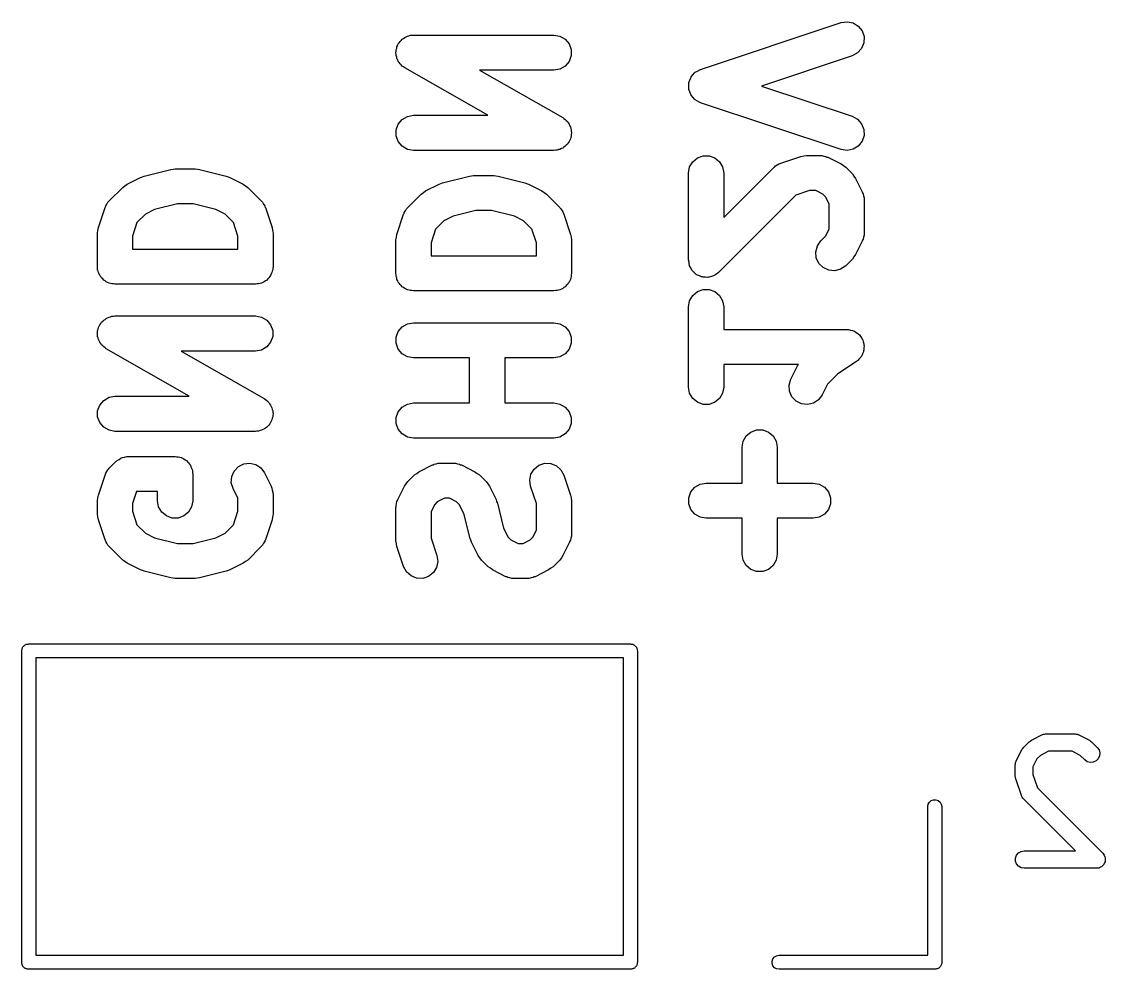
# Model space of a CAD drawing. Extents: x 70 to 226, y -104 to -44.
# Drawn here: x 185.91 to 195.17, y -102.66 to -94.56 of the extents above; entities that cross this region are included whole.
import ezdxf

# ---------------------------------------------------------------- set-up
doc = ezdxf.new("R2010")
doc.units = 0
doc.header["$MEASUREMENT"] = 0
doc.layers.add('BLACK', color=7, linetype='CONTINUOUS')

msp = doc.modelspace()

# ---------------------------------------------------------------- linework, layer by layer
at = {"layer": 'Black'}
for p, q in [((191.71, -94.972), (192.91, -94.572)), ((192.91, -94.572), (192.961, -94.5643)), ((192.961, -94.5643), (193.012, -94.5748)), ((193.012, -94.5748), (193.057, -94.6021)), ((193.057, -94.6021), (193.089, -94.6429)), ((189.172, -94.7073), (189.182, -94.699)), ((189.182, -94.699), (189.194, -94.6943)), ((189.194, -94.6943), (189.206, -94.6876)), ((189.206, -94.6876), (189.218, -94.6854)), ((189.218, -94.6854), (189.23, -94.681)), ((189.23, -94.681), (189.244, -94.6809)), ((189.244, -94.6809), (189.257, -94.6786)), ((189.257, -94.6786), (190.457, -94.6786)), ((190.457, -94.6786), (190.508, -94.6876)), ((190.508, -94.6876), (190.554, -94.7137)), ((193.089, -94.6429), (193.106, -94.6923)), ((193.106, -94.6923), (193.104, -94.7444)), ((189.109, -94.8025), (189.114, -94.7905)), ((189.114, -94.7905), (189.116, -94.7779)), ((189.116, -94.7779), (189.123, -94.7662)), ((189.123, -94.7662), (189.127, -94.7536)), ((189.127, -94.7536), (189.135, -94.7438)), ((189.135, -94.7438), (189.142, -94.7327)), ((189.142, -94.7327), (189.152, -94.724)), ((189.152, -94.724), (189.161, -94.7137)), ((189.161, -94.7137), (189.172, -94.7073)), ((190.554, -94.7137), (190.587, -94.7536)), ((190.587, -94.7536), (190.605, -94.8025)), ((193.104, -94.7444), (193.085, -94.7928)), ((189.107, -94.8292), (189.109, -94.816)), ((189.109, -94.8418), (189.107, -94.8292)), ((189.109, -94.816), (189.109, -94.8025)), ((189.109, -94.8546), (189.109, -94.8418)), ((189.114, -94.8673), (189.109, -94.8546)), ((189.116, -94.8805), (189.114, -94.8673)), ((189.123, -94.8915), (189.116, -94.8805)), ((190.605, -94.8546), (190.587, -94.9036)), ((190.605, -94.8025), (190.605, -94.8546)), ((193.005, -94.8566), (192.231, -95.1143)), ((193.05, -94.8318), (193.005, -94.8566)), ((193.085, -94.7928), (193.05, -94.8318)), ((189.127, -94.9036), (189.123, -94.8915)), ((189.136, -94.9139), (189.127, -94.9036)), ((189.143, -94.9255), (189.136, -94.9139)), ((189.153, -94.9337), (189.143, -94.9255)), ((189.161, -94.9435), (189.153, -94.9337)), ((189.172, -94.9502), (189.161, -94.9435)), ((189.183, -94.9588), (189.172, -94.9502)), ((189.892, -95.3643), (189.183, -94.9588)), ((190.508, -94.9695), (190.457, -94.9786)), ((190.554, -94.9435), (190.508, -94.9695)), ((190.587, -94.9036), (190.554, -94.9435)), ((191.683, -94.9863), (191.702, -94.9748)), ((191.702, -94.9748), (191.706, -94.974)), ((191.706, -94.974), (191.71, -94.972)), ((190.457, -94.9786), (189.822, -94.9786)), ((189.822, -94.9786), (190.532, -95.3841)), ((191.61, -95.0842), (191.618, -95.0637)), ((191.618, -95.0637), (191.625, -95.0429)), ((191.625, -95.0429), (191.628, -95.0396)), ((191.628, -95.0396), (191.629, -95.0358)), ((191.629, -95.0358), (191.644, -95.0193)), ((191.644, -95.0193), (191.658, -95.0021)), ((191.658, -95.0021), (191.661, -94.9999)), ((191.661, -94.9999), (191.664, -94.9968)), ((191.664, -94.9968), (191.683, -94.9863)), ((191.609, -95.0923), (191.61, -95.0884)), ((191.609, -95.1143), (191.609, -95.0923)), ((191.609, -95.1363), (191.609, -95.1143)), ((191.61, -95.1402), (191.609, -95.1363)), ((191.61, -95.0884), (191.61, -95.0842)), ((191.61, -95.1444), (191.61, -95.1402)), ((191.618, -95.1648), (191.61, -95.1444)), ((192.231, -95.1143), (193.005, -95.372)), ((191.625, -95.1857), (191.618, -95.1648)), ((191.628, -95.189), (191.625, -95.1857)), ((191.629, -95.1928), (191.628, -95.189)), ((191.644, -95.2093), (191.629, -95.1928)), ((191.658, -95.2265), (191.644, -95.2093)), ((191.661, -95.2287), (191.658, -95.2265)), ((191.664, -95.2318), (191.661, -95.2287)), ((191.683, -95.2423), (191.664, -95.2318)), ((191.702, -95.2538), (191.683, -95.2423)), ((191.706, -95.2546), (191.702, -95.2538)), ((191.71, -95.2566), (191.706, -95.2546)), ((192.91, -95.6566), (191.71, -95.2566)), ((189.109, -95.4882), (189.127, -95.4393)), ((189.127, -95.4393), (189.161, -95.3994)), ((189.161, -95.3994), (189.206, -95.3733)), ((189.206, -95.3733), (189.257, -95.3643)), ((189.257, -95.3643), (189.892, -95.3643)), ((190.532, -95.3841), (190.542, -95.3927)), ((190.542, -95.3927), (190.554, -95.3994)), ((190.554, -95.3994), (190.562, -95.4092)), ((190.562, -95.4092), (190.572, -95.4174)), ((190.572, -95.4174), (190.578, -95.429)), ((190.578, -95.429), (190.587, -95.4393)), ((190.587, -95.4393), (190.591, -95.4513)), ((193.005, -95.372), (193.05, -95.3968)), ((193.05, -95.3968), (193.085, -95.4358)), ((193.085, -95.4358), (193.104, -95.4842)), ((189.109, -95.5403), (189.109, -95.4882)), ((190.591, -95.4513), (190.598, -95.4624)), ((190.598, -95.4624), (190.6, -95.4756)), ((190.6, -95.4756), (190.605, -95.4882)), ((190.605, -95.4882), (190.605, -95.501)), ((190.605, -95.501), (190.607, -95.5136)), ((190.607, -95.5136), (190.605, -95.5269)), ((190.605, -95.5269), (190.605, -95.5403)), ((193.104, -95.4842), (193.106, -95.5363)), ((189.127, -95.5893), (189.109, -95.5403)), ((189.161, -95.6292), (189.127, -95.5893)), ((190.562, -95.6189), (190.554, -95.6292)), ((190.572, -95.6102), (190.562, -95.6189)), ((190.579, -95.5991), (190.572, -95.6102)), ((190.587, -95.5893), (190.579, -95.5991)), ((190.592, -95.5766), (190.587, -95.5893)), ((190.598, -95.565), (190.592, -95.5766)), ((190.6, -95.5524), (190.598, -95.565)), ((190.605, -95.5403), (190.6, -95.5524)), ((193.089, -95.5857), (193.057, -95.6265)), ((193.106, -95.5363), (193.089, -95.5857)), ((189.206, -95.6552), (189.161, -95.6292)), ((189.257, -95.6643), (189.206, -95.6552)), ((190.457, -95.6643), (189.257, -95.6643)), ((190.47, -95.6619), (190.457, -95.6643)), ((190.484, -95.6619), (190.47, -95.6619)), ((190.496, -95.6575), (190.484, -95.6619)), ((190.508, -95.6552), (190.496, -95.6575)), ((190.52, -95.6485), (190.508, -95.6552)), ((190.533, -95.6439), (190.52, -95.6485)), ((190.542, -95.6356), (190.533, -95.6439)), ((190.554, -95.6292), (190.542, -95.6356)), ((191.682, -95.7272), (191.731, -95.7094)), ((191.731, -95.7094), (191.783, -95.7094)), ((191.783, -95.7094), (191.832, -95.7272)), ((192.395, -95.772), (192.567, -95.7148)), ((192.567, -95.7148), (192.591, -95.7113)), ((192.591, -95.7113), (192.614, -95.7071)), ((192.614, -95.7071), (192.729, -95.7071)), ((192.729, -95.7071), (192.737, -95.7086)), ((192.737, -95.7086), (192.746, -95.7081)), ((192.746, -95.7081), (192.763, -95.7131)), ((192.763, -95.7131), (192.78, -95.7162)), ((192.78, -95.7162), (192.787, -95.7205)), ((192.961, -95.6642), (192.91, -95.6566)), ((193.012, -95.6538), (192.961, -95.6642)), ((193.057, -95.6265), (193.012, -95.6538)), ((191.607, -95.8571), (191.616, -95.8058)), ((191.616, -95.8058), (191.642, -95.7607)), ((191.642, -95.7607), (191.682, -95.7272)), ((191.832, -95.7272), (191.872, -95.7607)), ((191.872, -95.7607), (191.898, -95.8058)), ((191.898, -95.8058), (191.907, -95.8571)), ((191.907, -96.2379), (192.337, -95.8082)), ((192.337, -95.8082), (192.344, -95.8033)), ((192.344, -95.8033), (192.35, -95.7968)), ((192.35, -95.7968), (192.365, -95.7884)), ((192.365, -95.7884), (192.379, -95.7783)), ((192.379, -95.7783), (192.388, -95.7761)), ((192.388, -95.7761), (192.395, -95.772)), ((192.787, -95.7205), (192.796, -95.723)), ((192.796, -95.723), (192.91, -95.7801)), ((192.91, -95.7801), (192.929, -95.7944)), ((192.929, -95.7944), (192.949, -95.8082)), ((192.949, -95.8082), (193.006, -95.8654)), ((186.811, -95.9515), (186.926, -95.8944)), ((186.926, -95.8944), (186.941, -95.8897)), ((186.941, -95.8897), (186.956, -95.883)), ((186.956, -95.883), (187.185, -95.8259)), ((187.185, -95.8259), (187.203, -95.8246)), ((187.203, -95.8246), (187.221, -95.8214)), ((187.221, -95.8214), (187.393, -95.8214)), ((187.393, -95.8214), (187.411, -95.8246)), ((187.411, -95.8246), (187.429, -95.8259)), ((187.429, -95.8259), (187.658, -95.883)), ((187.658, -95.883), (187.673, -95.8897)), ((187.673, -95.8897), (187.689, -95.8944)), ((187.689, -95.8944), (187.803, -95.9515)), ((189.506, -95.9402), (189.735, -95.883)), ((189.735, -95.883), (189.753, -95.8818)), ((189.753, -95.8818), (189.771, -95.8786)), ((189.771, -95.8786), (189.943, -95.8786)), ((189.943, -95.8786), (189.961, -95.8818)), ((189.961, -95.8818), (189.979, -95.883)), ((189.979, -95.883), (190.208, -95.9402)), ((191.607, -96.6), (191.607, -95.8571)), ((191.907, -95.8571), (191.907, -96.2379)), ((193.006, -95.8654), (193.02, -95.885)), ((193.02, -95.885), (193.034, -95.9043)), ((186.658, -96.0939), (186.773, -95.9796)), ((186.773, -95.9796), (186.792, -95.9659)), ((186.792, -95.9659), (186.811, -95.9515)), ((187.803, -95.9515), (187.822, -95.9659)), ((187.822, -95.9659), (187.842, -95.9796)), ((187.842, -95.9796), (187.956, -96.0939)), ((189.361, -96.0087), (189.476, -95.9515)), ((189.476, -95.9515), (189.491, -95.9469)), ((189.491, -95.9469), (189.506, -95.9402)), ((190.208, -95.9402), (190.223, -95.9469)), ((190.223, -95.9469), (190.239, -95.9515)), ((190.239, -95.9515), (190.353, -96.0087)), ((193.034, -95.9043), (193.091, -96.0186)), ((189.208, -96.1511), (189.323, -96.0368)), ((189.323, -96.0368), (189.342, -96.023)), ((189.342, -96.023), (189.361, -96.0087)), ((190.353, -96.0087), (190.372, -96.023)), ((190.372, -96.023), (190.392, -96.0368)), ((190.392, -96.0368), (190.506, -96.1511)), ((192.524, -96.0454), (191.863, -96.7061)), ((192.639, -96.0071), (192.524, -96.0454)), ((192.693, -96.0071), (192.639, -96.0071)), ((192.754, -96.0376), (192.693, -96.0071)), ((192.777, -96.0603), (192.754, -96.0376)), ((192.807, -96.1211), (192.777, -96.0603)), ((193.091, -96.0186), (193.094, -96.0269)), ((193.094, -96.0269), (193.098, -96.0344)), ((193.098, -96.0344), (193.101, -96.0517)), ((193.101, -96.0517), (193.106, -96.0686)), ((193.106, -96.0686), (193.106, -96.0772)), ((193.106, -96.0772), (193.107, -96.0857)), ((193.107, -96.0857), (193.107, -96.3714)), ((186.565, -96.324), (186.622, -96.1526)), ((186.622, -96.1526), (186.626, -96.145)), ((186.626, -96.145), (186.628, -96.1366)), ((186.628, -96.1366), (186.638, -96.1222)), ((186.638, -96.1222), (186.647, -96.1068)), ((186.647, -96.1068), (186.653, -96.101)), ((186.653, -96.101), (186.658, -96.0939)), ((187.045, -96.1701), (186.967, -96.209)), ((187.24, -96.1214), (187.045, -96.1701)), ((187.374, -96.1214), (187.24, -96.1214)), ((187.569, -96.1701), (187.374, -96.1214)), ((187.647, -96.209), (187.569, -96.1701)), ((187.956, -96.0939), (187.961, -96.101)), ((187.961, -96.101), (187.967, -96.1068)), ((187.967, -96.1068), (187.976, -96.1222)), ((187.976, -96.1222), (187.986, -96.1366)), ((187.986, -96.1366), (187.988, -96.145)), ((187.988, -96.145), (187.992, -96.1526)), ((187.992, -96.1526), (188.049, -96.324)), ((189.178, -96.1938), (189.188, -96.1794)), ((189.188, -96.1794), (189.197, -96.1639)), ((189.197, -96.1639), (189.203, -96.1582)), ((189.203, -96.1582), (189.208, -96.1511)), ((189.79, -96.1786), (189.595, -96.2272)), ((189.924, -96.1786), (189.79, -96.1786)), ((190.119, -96.2272), (189.924, -96.1786)), ((190.506, -96.1511), (190.511, -96.1582)), ((190.511, -96.1582), (190.517, -96.1639)), ((190.517, -96.1639), (190.526, -96.1794)), ((190.526, -96.1794), (190.536, -96.1937)), ((192.807, -96.336), (192.807, -96.1211)), ((186.967, -96.209), (186.895, -96.281)), ((187.719, -96.281), (187.647, -96.209)), ((189.115, -96.3811), (189.172, -96.2097)), ((189.172, -96.2097), (189.176, -96.2021)), ((189.176, -96.2021), (189.178, -96.1938)), ((189.517, -96.2661), (189.445, -96.3382)), ((189.595, -96.2272), (189.517, -96.2661)), ((190.197, -96.2661), (190.119, -96.2272)), ((190.269, -96.3382), (190.197, -96.2661)), ((190.536, -96.1937), (190.538, -96.2021)), ((190.538, -96.2021), (190.542, -96.2097)), ((190.542, -96.2097), (190.599, -96.3811)), ((186.557, -96.3714), (186.561, -96.3478)), ((186.561, -96.3478), (186.565, -96.324)), ((186.895, -96.281), (186.857, -96.3958)), ((187.757, -96.3958), (187.719, -96.281)), ((188.049, -96.324), (188.053, -96.3478)), ((188.053, -96.3478), (188.057, -96.3714)), ((189.445, -96.3382), (189.407, -96.4529)), ((190.307, -96.4529), (190.269, -96.3382)), ((192.777, -96.3969), (192.807, -96.336)), ((186.557, -96.6571), (186.557, -96.3714)), ((186.857, -96.3958), (186.857, -96.5071)), ((187.757, -96.5071), (187.757, -96.3958)), ((188.057, -96.3714), (188.057, -96.6571)), ((189.107, -96.4286), (189.111, -96.4049)), ((189.107, -96.7143), (189.107, -96.4286)), ((189.111, -96.4049), (189.115, -96.3811)), ((189.407, -96.4529), (189.407, -96.5643)), ((190.307, -96.5643), (190.307, -96.4529)), ((190.599, -96.3811), (190.603, -96.4049)), ((190.603, -96.4049), (190.607, -96.4286)), ((190.607, -96.4286), (190.607, -96.7143)), ((192.707, -96.4795), (192.737, -96.4368)), ((192.737, -96.4368), (192.777, -96.3969)), ((193.091, -96.4385), (193.034, -96.5528)), ((193.094, -96.4302), (193.091, -96.4385)), ((193.098, -96.4227), (193.094, -96.4302)), ((193.101, -96.4054), (193.098, -96.4227)), ((193.106, -96.3886), (193.101, -96.4054)), ((193.107, -96.3714), (193.106, -96.3799)), ((193.106, -96.3799), (193.106, -96.3886)), ((186.857, -96.5071), (187.757, -96.5071)), ((192.693, -96.5298), (192.707, -96.4795)), ((192.698, -96.5817), (192.693, -96.5298)), ((189.407, -96.5643), (190.307, -96.5643)), ((191.611, -96.6193), (191.607, -96.6)), ((191.612, -96.6388), (191.611, -96.6193)), ((191.615, -96.6448), (191.612, -96.6388)), ((192.72, -96.6289), (192.698, -96.5817)), ((192.757, -96.6657), (192.72, -96.6289)), ((193.006, -96.5918), (192.949, -96.6489)), ((193.02, -96.5721), (193.006, -96.5918)), ((193.034, -96.5528), (193.02, -96.5721)), ((186.559, -96.6701), (186.557, -96.6571)), ((186.559, -96.6832), (186.559, -96.6701)), ((186.564, -96.6955), (186.559, -96.6832)), ((186.566, -96.7084), (186.564, -96.6955)), ((186.573, -96.7198), (186.566, -96.7084)), ((186.577, -96.7321), (186.573, -96.7198)), ((186.586, -96.7422), (186.577, -96.7321)), ((188.037, -96.7321), (188.029, -96.7422)), ((188.042, -96.7198), (188.037, -96.7321)), ((188.048, -96.7084), (188.042, -96.7198)), ((188.05, -96.6955), (188.048, -96.7084)), ((188.055, -96.6832), (188.05, -96.6955)), ((188.057, -96.6571), (188.055, -96.6701)), ((188.055, -96.6701), (188.055, -96.6832)), ((189.109, -96.7272), (189.107, -96.7143)), ((189.109, -96.7403), (189.109, -96.7272)), ((190.607, -96.7143), (190.605, -96.7272)), ((190.605, -96.7272), (190.605, -96.7403)), ((191.616, -96.6513), (191.615, -96.6448)), ((191.626, -96.6683), (191.616, -96.6513)), ((191.634, -96.686), (191.626, -96.6683)), ((191.639, -96.6907), (191.634, -96.686)), ((191.642, -96.6964), (191.639, -96.6907)), ((191.657, -96.709), (191.642, -96.6964)), ((191.671, -96.7229), (191.657, -96.709)), ((191.677, -96.7257), (191.671, -96.7229)), ((191.682, -96.7299), (191.677, -96.7257)), ((191.701, -96.7366), (191.682, -96.7299)), ((191.826, -96.7322), (191.821, -96.7359)), ((191.832, -96.7299), (191.826, -96.7322)), ((191.847, -96.7173), (191.832, -96.7299)), ((191.863, -96.7061), (191.847, -96.7173)), ((192.804, -96.6877), (192.757, -96.6657)), ((192.856, -96.6923), (192.804, -96.6877)), ((192.906, -96.6788), (192.856, -96.6923)), ((192.949, -96.6489), (192.906, -96.6788)), ((186.592, -96.7536), (186.586, -96.7422)), ((186.602, -96.762), (186.592, -96.7536)), ((186.611, -96.772), (186.602, -96.762)), ((186.622, -96.7786), (186.611, -96.772)), ((186.632, -96.787), (186.622, -96.7786)), ((186.644, -96.7915), (186.632, -96.787)), ((186.656, -96.7981), (186.644, -96.7915)), ((186.669, -96.8004), (186.656, -96.7981)), ((186.681, -96.8049), (186.669, -96.8004)), ((186.694, -96.8049), (186.681, -96.8049)), ((186.707, -96.8071), (186.694, -96.8049)), ((187.907, -96.8071), (186.707, -96.8071)), ((187.92, -96.8049), (187.907, -96.8071)), ((187.933, -96.8049), (187.92, -96.8049)), ((187.946, -96.8004), (187.933, -96.8049)), ((187.958, -96.7981), (187.946, -96.8004)), ((187.97, -96.7915), (187.958, -96.7981)), ((187.982, -96.787), (187.97, -96.7915)), ((187.992, -96.7786), (187.982, -96.787)), ((188.004, -96.772), (187.992, -96.7786)), ((188.012, -96.762), (188.004, -96.772)), ((188.022, -96.7536), (188.012, -96.762)), ((188.029, -96.7422), (188.022, -96.7536)), ((189.114, -96.7527), (189.109, -96.7403)), ((189.116, -96.7656), (189.114, -96.7527)), ((189.123, -96.777), (189.116, -96.7656)), ((189.127, -96.7893), (189.123, -96.777)), ((189.136, -96.7993), (189.127, -96.7893)), ((189.142, -96.8107), (189.136, -96.7993)), ((189.152, -96.8191), (189.142, -96.8107)), ((189.161, -96.8292), (189.152, -96.8191)), ((190.562, -96.8191), (190.554, -96.8292)), ((190.572, -96.8107), (190.562, -96.8191)), ((190.579, -96.7993), (190.572, -96.8107)), ((190.587, -96.7893), (190.579, -96.7993)), ((190.592, -96.777), (190.587, -96.7893)), ((190.598, -96.7656), (190.592, -96.777)), ((190.6, -96.7527), (190.598, -96.7656)), ((190.605, -96.7403), (190.6, -96.7527)), ((191.718, -96.7449), (191.701, -96.7366)), ((191.725, -96.7455), (191.718, -96.7449)), ((191.731, -96.7477), (191.725, -96.7455)), ((191.751, -96.7477), (191.731, -96.7477)), ((191.77, -96.7494), (191.751, -96.7477)), ((191.777, -96.7477), (191.77, -96.7494)), ((191.783, -96.7477), (191.777, -96.7477)), ((191.802, -96.741), (191.783, -96.7477)), ((191.821, -96.7359), (191.802, -96.741)), ((189.172, -96.8358), (189.161, -96.8292)), ((189.182, -96.8442), (189.172, -96.8358)), ((189.194, -96.8487), (189.182, -96.8442)), ((189.206, -96.8552), (189.194, -96.8487)), ((189.219, -96.8575), (189.206, -96.8552)), ((189.231, -96.862), (189.219, -96.8575)), ((189.244, -96.862), (189.231, -96.862)), ((189.257, -96.8643), (189.244, -96.862)), ((190.457, -96.8643), (189.257, -96.8643)), ((190.47, -96.862), (190.457, -96.8643)), ((190.483, -96.862), (190.47, -96.862)), ((190.496, -96.8575), (190.483, -96.862)), ((190.508, -96.8552), (190.496, -96.8575)), ((190.52, -96.8487), (190.508, -96.8552)), ((190.532, -96.8442), (190.52, -96.8487)), ((190.542, -96.8358), (190.532, -96.8442)), ((190.554, -96.8292), (190.542, -96.8358)), ((191.616, -96.9487), (191.642, -96.9036)), ((191.642, -96.9036), (191.682, -96.8701)), ((191.682, -96.8701), (191.731, -96.8523)), ((191.731, -96.8523), (191.783, -96.8523)), ((191.783, -96.8523), (191.832, -96.8701)), ((191.832, -96.8701), (191.872, -96.9036)), ((191.872, -96.9036), (191.898, -96.9487)), ((191.607, -97), (191.616, -96.9487)), ((191.607, -97.6857), (191.607, -97)), ((191.898, -96.9487), (191.907, -97)), ((191.907, -97), (191.907, -97.1929)), ((186.622, -97.1073), (186.632, -97.099)), ((186.632, -97.099), (186.644, -97.0943)), ((186.644, -97.0943), (186.656, -97.0876)), ((186.656, -97.0876), (186.668, -97.0854)), ((186.668, -97.0854), (186.68, -97.081)), ((186.68, -97.081), (186.694, -97.0809)), ((186.694, -97.0809), (186.707, -97.0786)), ((186.707, -97.0786), (187.907, -97.0786)), ((187.907, -97.0786), (187.958, -97.0876)), ((187.958, -97.0876), (188.004, -97.1137)), ((186.559, -97.2025), (186.564, -97.1905)), ((186.564, -97.1905), (186.566, -97.1779)), ((186.566, -97.1779), (186.573, -97.1662)), ((186.573, -97.1662), (186.577, -97.1536)), ((186.577, -97.1536), (186.585, -97.1438)), ((186.585, -97.1438), (186.592, -97.1327)), ((186.592, -97.1327), (186.602, -97.124)), ((186.602, -97.124), (186.611, -97.1137)), ((186.611, -97.1137), (186.622, -97.1073)), ((188.004, -97.1137), (188.037, -97.1536)), ((188.037, -97.1536), (188.055, -97.2025)), ((189.127, -97.2107), (189.161, -97.1708)), ((189.161, -97.1708), (189.206, -97.1448)), ((189.206, -97.1448), (189.257, -97.1357)), ((189.257, -97.1357), (190.457, -97.1357)), ((190.457, -97.1357), (190.508, -97.1448)), ((190.508, -97.1448), (190.554, -97.1708)), ((190.554, -97.1708), (190.587, -97.2107)), ((191.907, -97.1929), (192.957, -97.1929)), ((192.957, -97.1929), (192.965, -97.1943)), ((192.965, -97.1943), (192.974, -97.1938)), ((192.974, -97.1938), (192.991, -97.1988)), ((186.557, -97.2292), (186.559, -97.216)), ((186.559, -97.2418), (186.557, -97.2292)), ((186.559, -97.216), (186.559, -97.2025)), ((186.559, -97.2546), (186.559, -97.2418)), ((186.564, -97.2673), (186.559, -97.2546)), ((186.566, -97.2805), (186.564, -97.2673)), ((186.573, -97.2916), (186.566, -97.2805)), ((188.055, -97.2546), (188.037, -97.3036)), ((188.055, -97.2025), (188.055, -97.2546)), ((189.109, -97.2597), (189.127, -97.2107)), ((189.109, -97.3118), (189.109, -97.2597)), ((190.587, -97.2107), (190.605, -97.2597)), ((190.605, -97.2597), (190.605, -97.3118)), ((192.991, -97.1988), (193.008, -97.2019)), ((193.008, -97.2019), (193.016, -97.2061)), ((193.016, -97.2061), (193.024, -97.2084)), ((193.024, -97.2084), (193.038, -97.219)), ((193.038, -97.219), (193.054, -97.2279)), ((193.054, -97.2279), (193.059, -97.2343)), ((193.059, -97.2343), (193.066, -97.2392)), ((193.066, -97.2392), (193.076, -97.2541)), ((193.076, -97.2541), (193.087, -97.2679)), ((193.087, -97.2679), (193.09, -97.2757)), ((193.09, -97.2757), (193.095, -97.2826)), ((193.095, -97.2826), (193.099, -97.3)), ((186.577, -97.3036), (186.573, -97.2916)), ((186.586, -97.3139), (186.577, -97.3036)), ((186.593, -97.3255), (186.586, -97.3139)), ((186.603, -97.3337), (186.593, -97.3255)), ((186.611, -97.3435), (186.603, -97.3337)), ((186.622, -97.3502), (186.611, -97.3435)), ((186.633, -97.3588), (186.622, -97.3502)), ((187.342, -97.7643), (186.633, -97.3588)), ((187.907, -97.3786), (187.272, -97.3786)), ((187.272, -97.3786), (187.982, -97.784)), ((187.958, -97.3695), (187.907, -97.3786)), ((188.004, -97.3435), (187.958, -97.3695)), ((188.037, -97.3036), (188.004, -97.3435)), ((189.127, -97.3607), (189.109, -97.3118)), ((189.161, -97.4006), (189.127, -97.3607)), ((190.587, -97.3607), (190.554, -97.4006)), ((190.605, -97.3118), (190.587, -97.3607)), ((193.099, -97.3), (193.105, -97.3168)), ((193.102, -97.3767), (193.101, -97.385)), ((193.105, -97.3689), (193.102, -97.3767)), ((193.105, -97.3168), (193.105, -97.3251)), ((193.105, -97.3251), (193.107, -97.3332)), ((193.107, -97.3332), (193.105, -97.351)), ((193.105, -97.351), (193.105, -97.3689)), ((189.206, -97.4267), (189.161, -97.4006)), ((189.257, -97.4357), (189.206, -97.4267)), ((189.736, -97.4357), (189.257, -97.4357)), ((189.736, -97.8214), (189.736, -97.4357)), ((190.457, -97.4357), (190.036, -97.4357)), ((190.036, -97.4357), (190.036, -97.8214)), ((190.508, -97.4267), (190.457, -97.4357)), ((190.554, -97.4006), (190.508, -97.4267)), ((193.04, -97.4677), (192.881, -97.5737)), ((193.046, -97.4619), (193.04, -97.4677)), ((193.054, -97.4578), (193.046, -97.4619)), ((193.065, -97.444), (193.054, -97.4578)), ((193.078, -97.4317), (193.065, -97.444)), ((193.082, -97.4242), (193.078, -97.4317)), ((193.087, -97.4179), (193.082, -97.4242)), ((193.093, -97.401), (193.087, -97.4179)), ((193.101, -97.385), (193.093, -97.401)), ((192.546, -97.4929), (191.907, -97.4929)), ((191.907, -97.4929), (191.907, -97.6857)), ((192.48, -97.6186), (192.537, -97.5043)), ((192.537, -97.5043), (192.546, -97.4929)), ((192.465, -97.6686), (192.48, -97.6186)), ((192.795, -97.6603), (192.748, -97.7528)), ((192.881, -97.5737), (192.795, -97.6603)), ((191.616, -97.737), (191.607, -97.6857)), ((191.642, -97.7821), (191.616, -97.737)), ((191.898, -97.737), (191.872, -97.7821)), ((191.907, -97.6857), (191.898, -97.737)), ((192.468, -97.7206), (192.465, -97.6686)), ((192.489, -97.7684), (192.468, -97.7206)), ((192.748, -97.7528), (192.717, -97.7946)), ((186.559, -97.8882), (186.577, -97.8393)), ((186.577, -97.8393), (186.611, -97.7994)), ((186.611, -97.7994), (186.656, -97.7733)), ((186.656, -97.7733), (186.707, -97.7643)), ((186.707, -97.7643), (187.342, -97.7643)), ((187.982, -97.784), (187.992, -97.7927)), ((187.992, -97.7927), (188.004, -97.7994)), ((188.004, -97.7994), (188.012, -97.8092)), ((188.012, -97.8092), (188.022, -97.8174)), ((188.022, -97.8174), (188.028, -97.829)), ((188.028, -97.829), (188.037, -97.8393)), ((188.037, -97.8393), (188.041, -97.8513)), ((189.161, -97.8565), (189.206, -97.8305)), ((189.206, -97.8305), (189.257, -97.8214)), ((189.257, -97.8214), (189.736, -97.8214)), ((190.036, -97.8214), (190.457, -97.8214)), ((190.457, -97.8214), (190.508, -97.8305)), ((190.508, -97.8305), (190.554, -97.8565)), ((191.682, -97.8156), (191.642, -97.7821)), ((191.731, -97.8334), (191.682, -97.8156)), ((191.783, -97.8334), (191.731, -97.8334)), ((191.832, -97.8156), (191.783, -97.8334)), ((191.872, -97.7821), (191.832, -97.8156)), ((192.525, -97.8062), (192.489, -97.7684)), ((192.572, -97.8295), (192.525, -97.8062)), ((192.623, -97.8354), (192.572, -97.8295)), ((192.674, -97.8233), (192.623, -97.8354)), ((192.717, -97.7946), (192.674, -97.8233)), ((186.559, -97.9403), (186.559, -97.8882)), ((188.041, -97.8513), (188.048, -97.8624)), ((188.048, -97.8624), (188.05, -97.8756)), ((188.05, -97.8756), (188.055, -97.8882)), ((188.055, -97.8882), (188.055, -97.901)), ((188.055, -97.901), (188.057, -97.9136)), ((188.057, -97.9136), (188.055, -97.9269)), ((188.055, -97.9269), (188.055, -97.9403)), ((189.109, -97.9454), (189.127, -97.8964)), ((189.127, -97.8964), (189.161, -97.8565)), ((190.554, -97.8565), (190.587, -97.8964)), ((190.587, -97.8964), (190.605, -97.9454)), ((186.577, -97.9893), (186.559, -97.9403)), ((186.611, -98.0292), (186.577, -97.9893)), ((186.656, -98.0552), (186.611, -98.0292)), ((188.004, -98.0292), (187.992, -98.0356)), ((188.012, -98.0189), (188.004, -98.0292)), ((188.022, -98.0102), (188.012, -98.0189)), ((188.029, -97.9991), (188.022, -98.0102)), ((188.037, -97.9893), (188.029, -97.9991)), ((188.042, -97.9766), (188.037, -97.9893)), ((188.048, -97.965), (188.042, -97.9766)), ((188.05, -97.9524), (188.048, -97.965)), ((188.055, -97.9403), (188.05, -97.9524)), ((189.109, -97.9975), (189.109, -97.9454)), ((189.127, -98.0464), (189.109, -97.9975)), ((190.605, -97.9975), (190.587, -98.0464)), ((190.605, -97.9454), (190.605, -97.9975)), ((186.707, -98.0643), (186.656, -98.0552)), ((187.907, -98.0643), (186.707, -98.0643)), ((187.92, -98.0619), (187.907, -98.0643)), ((187.934, -98.0619), (187.92, -98.0619)), ((187.946, -98.0575), (187.934, -98.0619)), ((187.958, -98.0552), (187.946, -98.0575)), ((187.97, -98.0485), (187.958, -98.0552)), ((187.983, -98.0439), (187.97, -98.0485)), ((187.992, -98.0356), (187.983, -98.0439)), ((189.161, -98.0863), (189.127, -98.0464)), ((189.206, -98.1124), (189.161, -98.0863)), ((189.257, -98.1214), (189.206, -98.1124)), ((190.457, -98.1214), (189.257, -98.1214)), ((190.508, -98.1124), (190.457, -98.1214)), ((190.554, -98.0863), (190.508, -98.1124)), ((190.587, -98.0464), (190.554, -98.0863)), ((192.073, -98.1487), (192.099, -98.1036)), ((192.099, -98.1036), (192.139, -98.0701)), ((192.139, -98.0701), (192.188, -98.0523)), ((192.188, -98.0523), (192.24, -98.0523)), ((192.24, -98.0523), (192.289, -98.0701)), ((192.289, -98.0701), (192.329, -98.1036)), ((192.329, -98.1036), (192.355, -98.1487)), ((192.064, -98.2), (192.073, -98.1487)), ((192.064, -98.5071), (192.064, -98.2)), ((192.355, -98.1487), (192.364, -98.2)), ((192.364, -98.2), (192.364, -98.5071)), ((186.725, -98.3137), (186.742, -98.3039)), ((186.742, -98.3039), (186.758, -98.2926)), ((186.758, -98.2926), (186.764, -98.2909)), ((186.764, -98.2909), (186.77, -98.2876)), ((186.77, -98.2876), (186.789, -98.2842)), ((186.789, -98.2842), (186.808, -98.2791)), ((186.808, -98.2791), (186.815, -98.2797)), ((186.815, -98.2797), (186.821, -98.2786)), ((186.821, -98.2786), (187.221, -98.2786)), ((187.221, -98.2786), (187.234, -98.2809)), ((187.234, -98.2809), (187.247, -98.2809)), ((187.247, -98.2809), (187.26, -98.2853)), ((187.26, -98.2853), (187.273, -98.2876)), ((187.273, -98.2876), (187.284, -98.2942)), ((187.284, -98.2942), (187.296, -98.2987)), ((187.296, -98.2987), (187.306, -98.3071)), ((187.306, -98.3071), (187.318, -98.3137)), ((186.638, -98.4079), (186.647, -98.3925)), ((186.647, -98.3925), (186.653, -98.3867)), ((186.653, -98.3867), (186.658, -98.3796)), ((186.658, -98.3796), (186.715, -98.3225)), ((186.715, -98.3225), (186.721, -98.3187)), ((186.721, -98.3187), (186.725, -98.3137)), ((187.318, -98.3137), (187.326, -98.3237)), ((187.326, -98.3237), (187.336, -98.3322)), ((187.336, -98.3322), (187.343, -98.3435)), ((187.343, -98.3435), (187.351, -98.3536)), ((187.351, -98.3536), (187.356, -98.3659)), ((187.356, -98.3659), (187.362, -98.3773)), ((187.362, -98.3773), (187.365, -98.3902)), ((187.365, -98.3902), (187.369, -98.4025)), ((187.725, -98.4031), (187.761, -98.3652)), ((187.761, -98.3652), (187.807, -98.3419)), ((187.807, -98.3419), (187.859, -98.336)), ((187.859, -98.336), (187.91, -98.3481)), ((187.91, -98.3481), (187.953, -98.3768)), ((187.953, -98.3768), (187.984, -98.4186)), ((189.304, -98.4087), (189.419, -98.3515)), ((189.419, -98.3515), (189.427, -98.3491)), ((189.427, -98.3491), (189.434, -98.3448)), ((189.434, -98.3448), (189.452, -98.3417)), ((189.452, -98.3417), (189.469, -98.3367)), ((189.469, -98.3367), (189.477, -98.3372)), ((189.477, -98.3372), (189.486, -98.3357)), ((189.486, -98.3357), (189.6, -98.3357)), ((189.6, -98.3357), (189.609, -98.3372)), ((189.609, -98.3372), (189.617, -98.3367)), ((189.617, -98.3367), (189.634, -98.3417)), ((189.634, -98.3417), (189.651, -98.3448)), ((189.651, -98.3448), (189.659, -98.3491)), ((189.659, -98.3491), (189.667, -98.3515)), ((189.667, -98.3515), (189.781, -98.4087)), ((190.26, -98.4306), (190.288, -98.3862)), ((190.288, -98.3862), (190.329, -98.3538)), ((190.329, -98.3538), (190.378, -98.3373)), ((190.378, -98.3373), (190.43, -98.3388)), ((190.43, -98.3388), (190.479, -98.3579)), ((190.479, -98.3579), (190.517, -98.3925)), ((190.517, -98.3925), (190.542, -98.4383)), ((186.565, -98.6097), (186.622, -98.4383)), ((186.622, -98.4383), (186.626, -98.4307)), ((186.626, -98.4307), (186.628, -98.4223)), ((186.628, -98.4223), (186.638, -98.4079)), ((187.369, -98.4025), (187.369, -98.4156)), ((187.369, -98.4156), (187.371, -98.4286)), ((187.371, -98.4286), (187.371, -98.6571)), ((187.701, -98.5029), (187.704, -98.4509)), ((187.704, -98.4509), (187.725, -98.4031)), ((187.984, -98.4186), (188.041, -98.5329)), ((189.194, -98.5136), (189.208, -98.4939)), ((189.208, -98.4939), (189.265, -98.4368)), ((189.265, -98.4368), (189.285, -98.423)), ((189.285, -98.423), (189.304, -98.4087)), ((189.781, -98.4087), (189.801, -98.423)), ((189.801, -98.423), (189.82, -98.4368)), ((189.82, -98.4368), (189.877, -98.4939)), ((189.877, -98.4939), (189.891, -98.5136)), ((190.25, -98.4816), (190.26, -98.4306)), ((190.258, -98.5331), (190.25, -98.4816)), ((190.542, -98.4383), (190.599, -98.6097)), ((186.891, -98.5786), (186.857, -98.6815)), ((187.071, -98.5786), (186.891, -98.5786)), ((187.071, -98.6571), (187.071, -98.5786)), ((187.716, -98.5528), (187.701, -98.5029)), ((187.757, -98.6354), (187.716, -98.5528)), ((188.041, -98.5329), (188.044, -98.5412)), ((188.044, -98.5412), (188.048, -98.5487)), ((188.048, -98.5487), (188.051, -98.566)), ((188.051, -98.566), (188.056, -98.5829)), ((188.056, -98.5829), (188.056, -98.5915)), ((189.123, -98.6472), (189.18, -98.5329)), ((189.18, -98.5329), (189.194, -98.5136)), ((189.891, -98.5136), (189.906, -98.5329)), ((189.906, -98.5329), (189.963, -98.6472)), ((190.307, -98.6815), (190.258, -98.5331)), ((191.609, -98.6311), (191.627, -98.5821)), ((191.627, -98.5821), (191.661, -98.5422)), ((191.661, -98.5422), (191.706, -98.5162)), ((191.706, -98.5162), (191.757, -98.5071)), ((191.757, -98.5071), (192.064, -98.5071)), ((192.364, -98.5071), (192.671, -98.5071)), ((192.671, -98.5071), (192.723, -98.5162)), ((192.723, -98.5162), (192.768, -98.5422)), ((192.768, -98.5422), (192.801, -98.5821)), ((192.801, -98.5821), (192.819, -98.6311)), ((186.557, -98.6571), (186.561, -98.6335)), ((186.557, -98.7714), (186.557, -98.6571)), ((186.561, -98.6335), (186.565, -98.6097)), ((187.08, -98.7084), (187.071, -98.6571)), ((187.371, -98.6571), (187.362, -98.7084)), ((187.757, -98.7471), (187.757, -98.6354)), ((188.056, -98.5915), (188.057, -98.6)), ((188.057, -98.6), (188.057, -98.7714)), ((189.113, -98.6803), (189.116, -98.663)), ((189.116, -98.663), (189.121, -98.6555)), ((189.121, -98.6555), (189.123, -98.6472)), ((189.46, -98.6661), (189.438, -98.6889)), ((189.521, -98.6357), (189.46, -98.6661)), ((189.565, -98.6357), (189.521, -98.6357)), ((189.625, -98.6661), (189.565, -98.6357)), ((189.648, -98.6889), (189.625, -98.6661)), ((189.963, -98.6472), (189.967, -98.6629)), ((189.967, -98.6629), (189.974, -98.6779)), ((189.974, -98.6779), (190.027, -98.8905)), ((190.599, -98.6097), (190.603, -98.6335)), ((190.603, -98.6335), (190.607, -98.6571)), ((190.607, -98.6571), (190.607, -98.9429)), ((191.609, -98.6832), (191.609, -98.6311)), ((192.819, -98.6311), (192.819, -98.6832)), ((186.561, -98.7951), (186.557, -98.7714)), ((186.857, -98.6815), (186.857, -98.7471)), ((186.857, -98.7471), (186.895, -98.8618)), ((187.107, -98.7536), (187.08, -98.7084)), ((187.146, -98.787), (187.107, -98.7536)), ((187.336, -98.7536), (187.296, -98.787)), ((187.362, -98.7084), (187.336, -98.7536)), ((187.719, -98.8618), (187.757, -98.7471)), ((188.057, -98.7714), (188.053, -98.7951)), ((189.107, -98.7143), (189.109, -98.7058)), ((189.107, -99), (189.107, -98.7143)), ((189.108, -98.6971), (189.113, -98.6803)), ((189.109, -98.7058), (189.108, -98.6971)), ((189.438, -98.6889), (189.407, -98.7497)), ((189.407, -98.7497), (189.407, -98.9757)), ((189.687, -98.7666), (189.648, -98.6889)), ((189.74, -98.9792), (189.687, -98.7666)), ((190.307, -98.9074), (190.307, -98.6815)), ((191.627, -98.7321), (191.609, -98.6832)), ((191.661, -98.772), (191.627, -98.7321)), ((191.706, -98.7981), (191.661, -98.772)), ((192.768, -98.772), (192.723, -98.7981)), ((192.801, -98.7321), (192.768, -98.772)), ((192.819, -98.6832), (192.801, -98.7321)), ((186.565, -98.8189), (186.561, -98.7951)), ((186.622, -98.9903), (186.565, -98.8189)), ((186.895, -98.8618), (186.967, -98.9339)), ((187.195, -98.8049), (187.146, -98.787)), ((187.247, -98.8049), (187.195, -98.8049)), ((187.296, -98.787), (187.247, -98.8049)), ((187.647, -98.9339), (187.719, -98.8618)), ((188.049, -98.8189), (187.992, -98.9903)), ((188.053, -98.7951), (188.049, -98.8189)), ((191.757, -98.8071), (191.706, -98.7981)), ((192.064, -98.8071), (191.757, -98.8071)), ((192.064, -99.1143), (192.064, -98.8071)), ((192.671, -98.8071), (192.364, -98.8071)), ((192.364, -98.8071), (192.364, -99.1143)), ((192.723, -98.7981), (192.671, -98.8071)), ((186.967, -98.9339), (187.045, -98.9728)), ((187.569, -98.9728), (187.647, -98.9339)), ((190.027, -98.8905), (190.066, -98.9683)), ((190.277, -98.9683), (190.307, -98.9074)), ((190.607, -98.9429), (190.606, -98.9514)), ((190.606, -98.9514), (190.606, -98.96)), ((186.626, -98.9979), (186.622, -98.9903)), ((186.628, -99.0062), (186.626, -98.9979)), ((186.638, -99.0206), (186.628, -99.0062)), ((186.647, -99.0361), (186.638, -99.0206)), ((186.653, -99.0418), (186.647, -99.0361)), ((186.658, -99.0489), (186.653, -99.0418)), ((186.773, -99.1632), (186.658, -99.0489)), ((187.045, -98.9728), (187.24, -99.0214)), ((187.24, -99.0214), (187.374, -99.0214)), ((187.374, -99.0214), (187.569, -98.9728)), ((187.956, -99.0489), (187.842, -99.1632)), ((187.961, -99.0418), (187.956, -99.0489)), ((187.967, -99.0361), (187.961, -99.0418)), ((187.976, -99.0206), (187.967, -99.0361)), ((187.986, -99.0062), (187.976, -99.0206)), ((187.988, -98.9979), (187.986, -99.0062)), ((187.992, -98.9903), (187.988, -98.9979)), ((189.111, -99.0237), (189.107, -99)), ((189.115, -99.0474), (189.111, -99.0237)), ((189.172, -99.2189), (189.115, -99.0474)), ((189.407, -98.9757), (189.457, -99.124)), ((189.747, -98.9942), (189.74, -98.9792)), ((189.752, -99.0099), (189.747, -98.9942)), ((189.809, -99.1242), (189.752, -99.0099)), ((190.066, -98.9683), (190.089, -98.991)), ((190.089, -98.991), (190.15, -99.0214)), ((190.15, -99.0214), (190.193, -99.0214)), ((190.193, -99.0214), (190.254, -98.991)), ((190.254, -98.991), (190.277, -98.9683)), ((190.591, -99.0099), (190.534, -99.1242)), ((190.594, -99.0016), (190.591, -99.0099)), ((190.598, -98.9942), (190.594, -99.0016)), ((190.601, -98.9769), (190.598, -98.9942)), ((190.606, -98.96), (190.601, -98.9769)), ((189.457, -99.124), (189.464, -99.1755)), ((189.823, -99.1435), (189.809, -99.1242)), ((190.534, -99.1242), (190.52, -99.1435)), ((192.073, -99.1656), (192.064, -99.1143)), ((192.364, -99.1143), (192.355, -99.1656)), ((186.792, -99.177), (186.773, -99.1632)), ((186.811, -99.1913), (186.792, -99.177)), ((186.926, -99.2484), (186.811, -99.1913)), ((187.803, -99.1913), (187.689, -99.2484)), ((187.822, -99.177), (187.803, -99.1913)), ((187.842, -99.1632), (187.822, -99.177)), ((189.197, -99.2647), (189.172, -99.2189)), ((189.454, -99.2266), (189.427, -99.2709)), ((189.464, -99.1755), (189.454, -99.2266)), ((189.837, -99.1632), (189.823, -99.1435)), ((189.894, -99.2204), (189.837, -99.1632)), ((189.914, -99.2341), (189.894, -99.2204)), ((189.933, -99.2484), (189.914, -99.2341)), ((190.429, -99.2341), (190.41, -99.2484)), ((190.449, -99.2204), (190.429, -99.2341)), ((190.506, -99.1632), (190.449, -99.2204)), ((190.52, -99.1435), (190.506, -99.1632)), ((192.099, -99.2107), (192.073, -99.1656)), ((192.139, -99.2442), (192.099, -99.2107)), ((192.329, -99.2107), (192.289, -99.2442)), ((192.355, -99.1656), (192.329, -99.2107)), ((186.941, -99.2531), (186.926, -99.2484)), ((186.956, -99.2598), (186.941, -99.2531)), ((187.185, -99.3169), (186.956, -99.2598)), ((187.203, -99.3182), (187.185, -99.3169)), ((187.221, -99.3214), (187.203, -99.3182)), ((187.393, -99.3214), (187.221, -99.3214)), ((187.411, -99.3182), (187.393, -99.3214)), ((187.429, -99.3169), (187.411, -99.3182)), ((187.658, -99.2598), (187.429, -99.3169)), ((187.673, -99.2531), (187.658, -99.2598)), ((187.689, -99.2484), (187.673, -99.2531)), ((189.236, -99.2992), (189.197, -99.2647)), ((189.284, -99.3184), (189.236, -99.2992)), ((189.336, -99.3198), (189.284, -99.3184)), ((189.386, -99.3033), (189.336, -99.3198)), ((189.427, -99.2709), (189.386, -99.3033)), ((190.047, -99.3056), (189.933, -99.2484)), ((190.055, -99.3081), (190.047, -99.3056)), ((190.063, -99.3124), (190.055, -99.3081)), ((190.08, -99.3154), (190.063, -99.3124)), ((190.097, -99.3204), (190.08, -99.3154)), ((190.106, -99.3199), (190.097, -99.3204)), ((190.114, -99.3214), (190.106, -99.3199)), ((190.229, -99.3214), (190.114, -99.3214)), ((190.237, -99.3199), (190.229, -99.3214)), ((190.246, -99.3204), (190.237, -99.3199)), ((190.263, -99.3154), (190.246, -99.3204)), ((190.28, -99.3124), (190.263, -99.3154)), ((190.287, -99.3081), (190.28, -99.3124)), ((190.296, -99.3056), (190.287, -99.3081)), ((190.41, -99.2484), (190.296, -99.3056)), ((192.188, -99.262), (192.139, -99.2442)), ((192.24, -99.262), (192.188, -99.262)), ((192.289, -99.2442), (192.24, -99.262)), ((185.949, -99.8836), (185.955, -99.8827)), ((185.955, -99.8827), (185.96, -99.8809)), ((185.96, -99.8809), (185.965, -99.8809)), ((185.965, -99.8809), (185.97, -99.88)), ((185.97, -99.88), (191.11, -99.88)), ((191.11, -99.88), (191.115, -99.8809)), ((191.115, -99.8809), (191.12, -99.8809)), ((191.12, -99.8809), (191.125, -99.8827)), ((191.125, -99.8827), (191.131, -99.8836)), ((185.91, -99.94), (185.911, -99.9348)), ((185.91, -102.6), (185.91, -99.94)), ((185.911, -99.9296), (185.913, -99.9247)), ((185.911, -99.9348), (185.911, -99.9296)), ((185.913, -99.9247), (185.914, -99.9195)), ((185.914, -99.9195), (185.916, -99.9149)), ((185.916, -99.9149), (185.918, -99.91)), ((185.918, -99.91), (185.921, -99.906)), ((185.921, -99.906), (185.924, -99.9014)), ((185.924, -99.9014), (185.928, -99.8981)), ((185.928, -99.8981), (185.931, -99.894)), ((185.931, -99.894), (185.936, -99.8914)), ((185.936, -99.8914), (185.94, -99.888)), ((185.94, -99.888), (185.945, -99.8862)), ((185.945, -99.8862), (185.949, -99.8836)), ((191.131, -99.8836), (191.135, -99.8862)), ((191.135, -99.8862), (191.14, -99.888)), ((191.14, -99.888), (191.144, -99.8914)), ((191.144, -99.8914), (191.149, -99.894)), ((191.149, -99.894), (191.152, -99.8981)), ((191.152, -99.8981), (191.156, -99.9014)), ((191.156, -99.9014), (191.159, -99.906)), ((191.159, -99.906), (191.162, -99.91)), ((191.162, -99.91), (191.164, -99.9149)), ((191.164, -99.9149), (191.166, -99.9195)), ((191.166, -99.9195), (191.167, -99.9247)), ((191.167, -99.9247), (191.169, -99.9296)), ((191.169, -99.9296), (191.169, -99.9348)), ((191.169, -99.9348), (191.17, -99.94)), ((191.17, -99.94), (191.17, -102.6)), ((186.03, -100), (186.03, -102.54)), ((191.05, -100), (186.03, -100)), ((191.05, -102.54), (191.05, -100)), ((194.516, -100.717), (194.525, -100.71)), ((194.525, -100.71), (194.535, -100.703)), ((194.535, -100.703), (194.63, -100.655)), ((194.63, -100.655), (194.634, -100.654)), ((194.634, -100.654), (194.638, -100.652)), ((194.638, -100.652), (194.647, -100.65)), ((194.647, -100.65), (194.655, -100.648)), ((194.655, -100.648), (194.66, -100.648)), ((194.66, -100.648), (194.664, -100.647)), ((194.664, -100.647), (194.902, -100.647)), ((194.902, -100.647), (194.906, -100.648)), ((194.906, -100.648), (194.91, -100.648)), ((194.91, -100.648), (194.919, -100.65)), ((194.919, -100.65), (194.928, -100.652)), ((194.928, -100.652), (194.931, -100.654)), ((194.931, -100.654), (194.935, -100.655)), ((194.935, -100.655), (195.031, -100.703)), ((195.031, -100.703), (195.04, -100.71)), ((195.04, -100.71), (195.05, -100.717)), ((194.406, -100.879), (194.454, -100.784)), ((194.454, -100.784), (194.461, -100.774)), ((194.461, -100.774), (194.468, -100.765)), ((194.468, -100.765), (194.516, -100.717)), ((194.682, -100.797), (194.613, -100.832)), ((194.884, -100.797), (194.682, -100.797)), ((194.953, -100.832), (194.884, -100.797)), ((195.05, -100.717), (195.098, -100.765)), ((195.098, -100.765), (195.113, -100.786)), ((195.113, -100.786), (195.119, -100.811)), ((194.399, -100.904), (194.401, -100.896)), ((194.401, -100.896), (194.403, -100.887)), ((194.403, -100.887), (194.405, -100.883)), ((194.405, -100.883), (194.406, -100.879)), ((194.583, -100.862), (194.548, -100.931)), ((194.613, -100.832), (194.583, -100.862)), ((194.992, -100.871), (194.953, -100.832)), ((195.013, -100.886), (194.992, -100.871)), ((195.038, -100.892), (195.013, -100.886)), ((195.064, -100.89), (195.038, -100.892)), ((195.088, -100.879), (195.064, -100.89)), ((195.106, -100.861), (195.088, -100.879)), ((195.117, -100.837), (195.106, -100.861)), ((195.119, -100.811), (195.117, -100.837)), ((194.398, -100.913), (194.399, -100.909)), ((194.398, -101.008), (194.398, -100.913)), ((194.399, -100.909), (194.399, -100.904)), ((194.548, -100.931), (194.548, -100.996)), ((194.4, -101.02), (194.398, -101.008)), ((194.402, -101.032), (194.4, -101.02)), ((194.45, -101.175), (194.402, -101.032)), ((194.548, -100.996), (194.587, -101.11)), ((194.452, -101.178), (194.45, -101.175)), ((194.453, -101.183), (194.452, -101.178)), ((194.587, -101.11), (195.145, -101.669)), ((193.65, -101.27), (193.654, -101.249)), ((193.65, -102.54), (193.65, -101.27)), ((193.654, -101.249), (193.664, -101.231)), ((193.664, -101.231), (193.68, -101.218)), ((193.68, -101.218), (193.7, -101.211)), ((193.7, -101.211), (193.72, -101.211)), ((193.72, -101.211), (193.74, -101.218)), ((193.74, -101.218), (193.756, -101.231)), ((193.756, -101.231), (193.766, -101.249)), ((193.766, -101.249), (193.77, -101.27)), ((193.77, -101.27), (193.77, -102.6)), ((194.458, -101.19), (194.453, -101.183)), ((194.462, -101.198), (194.458, -101.19)), ((194.465, -101.2), (194.462, -101.198)), ((194.468, -101.204), (194.465, -101.2)), ((194.911, -101.647), (194.468, -101.204)), ((194.399, -101.709), (194.408, -101.685)), ((194.399, -101.735), (194.399, -101.709)), ((194.408, -101.685), (194.425, -101.665)), ((194.425, -101.665), (194.448, -101.652)), ((194.448, -101.652), (194.473, -101.647)), ((194.473, -101.647), (194.911, -101.647)), ((195.145, -101.669), (195.151, -101.677)), ((195.151, -101.677), (195.157, -101.685)), ((195.157, -101.685), (195.158, -101.688)), ((195.158, -101.688), (195.16, -101.691)), ((195.16, -101.691), (195.163, -101.7)), ((195.163, -101.7), (195.166, -101.709)), ((195.166, -101.709), (195.166, -101.713)), ((195.166, -101.713), (195.167, -101.716)), ((195.167, -101.716), (195.166, -101.726)), ((195.166, -101.726), (195.166, -101.735)), ((194.408, -101.76), (194.399, -101.735)), ((194.425, -101.78), (194.408, -101.76)), ((194.448, -101.793), (194.425, -101.78)), ((194.473, -101.797), (194.448, -101.793)), ((195.092, -101.797), (194.473, -101.797)), ((195.102, -101.796), (195.092, -101.797)), ((195.112, -101.795), (195.102, -101.796)), ((195.115, -101.793), (195.112, -101.795)), ((195.118, -101.793), (195.115, -101.793)), ((195.127, -101.788), (195.118, -101.793)), ((195.135, -101.784), (195.127, -101.788)), ((195.138, -101.781), (195.135, -101.784)), ((195.141, -101.78), (195.138, -101.781)), ((195.147, -101.772), (195.141, -101.78)), ((195.154, -101.765), (195.147, -101.772)), ((195.155, -101.762), (195.154, -101.765)), ((195.157, -101.76), (195.155, -101.762)), ((195.161, -101.751), (195.157, -101.76)), ((195.165, -101.742), (195.161, -101.751)), ((195.166, -101.735), (195.165, -101.739)), ((195.165, -101.739), (195.165, -101.742)), ((186.03, -102.54), (191.05, -102.54)), ((192.328, -102.57), (192.341, -102.554)), ((192.341, -102.554), (192.359, -102.544)), ((192.359, -102.544), (192.38, -102.54)), ((192.38, -102.54), (193.65, -102.54)), ((185.911, -102.605), (185.91, -102.6)), ((185.911, -102.61), (185.911, -102.605)), ((185.913, -102.615), (185.911, -102.61)), ((185.914, -102.621), (185.913, -102.615)), ((185.916, -102.625), (185.914, -102.621)), ((185.918, -102.63), (185.916, -102.625)), ((185.921, -102.634), (185.918, -102.63)), ((185.924, -102.639), (185.921, -102.634)), ((185.928, -102.642), (185.924, -102.639)), ((185.931, -102.646), (185.928, -102.642)), ((185.936, -102.649), (185.931, -102.646)), ((185.94, -102.652), (185.936, -102.649)), ((185.945, -102.654), (185.94, -102.652)), ((185.949, -102.656), (185.945, -102.654)), ((185.955, -102.657), (185.949, -102.656)), ((185.96, -102.659), (185.955, -102.657)), ((185.965, -102.659), (185.96, -102.659)), ((185.97, -102.66), (185.965, -102.659)), ((191.11, -102.66), (185.97, -102.66)), ((191.115, -102.659), (191.11, -102.66)), ((191.12, -102.659), (191.115, -102.659)), ((191.125, -102.657), (191.12, -102.659)), ((191.131, -102.656), (191.125, -102.657)), ((191.135, -102.654), (191.131, -102.656)), ((191.14, -102.652), (191.135, -102.654)), ((191.144, -102.649), (191.14, -102.652)), ((191.149, -102.646), (191.144, -102.649)), ((191.152, -102.642), (191.149, -102.646)), ((191.156, -102.639), (191.152, -102.642)), ((191.159, -102.634), (191.156, -102.639)), ((191.162, -102.63), (191.159, -102.634)), ((191.164, -102.625), (191.162, -102.63)), ((191.166, -102.621), (191.164, -102.625)), ((191.167, -102.615), (191.166, -102.621)), ((191.169, -102.61), (191.167, -102.615)), ((191.17, -102.6), (191.169, -102.605)), ((191.169, -102.605), (191.169, -102.61)), ((192.321, -102.59), (192.328, -102.57)), ((192.321, -102.61), (192.321, -102.59)), ((192.328, -102.63), (192.321, -102.61)), ((192.341, -102.646), (192.328, -102.63)), ((192.359, -102.656), (192.341, -102.646)), ((192.38, -102.66), (192.359, -102.656)), ((193.71, -102.66), (192.38, -102.66)), ((193.715, -102.659), (193.71, -102.66)), ((193.72, -102.659), (193.715, -102.659)), ((193.725, -102.657), (193.72, -102.659)), ((193.731, -102.656), (193.725, -102.657)), ((193.735, -102.654), (193.731, -102.656)), ((193.74, -102.652), (193.735, -102.654)), ((193.744, -102.649), (193.74, -102.652)), ((193.749, -102.646), (193.744, -102.649)), ((193.752, -102.642), (193.749, -102.646)), ((193.756, -102.639), (193.752, -102.642)), ((193.759, -102.634), (193.756, -102.639)), ((193.762, -102.63), (193.759, -102.634)), ((193.764, -102.625), (193.762, -102.63)), ((193.766, -102.621), (193.764, -102.625)), ((193.767, -102.615), (193.766, -102.621)), ((193.769, -102.61), (193.767, -102.615)), ((193.77, -102.6), (193.769, -102.605)), ((193.769, -102.605), (193.769, -102.61))]:
    msp.add_line(p, q, dxfattribs=at)

doc.saveas('drawing.dxf')
